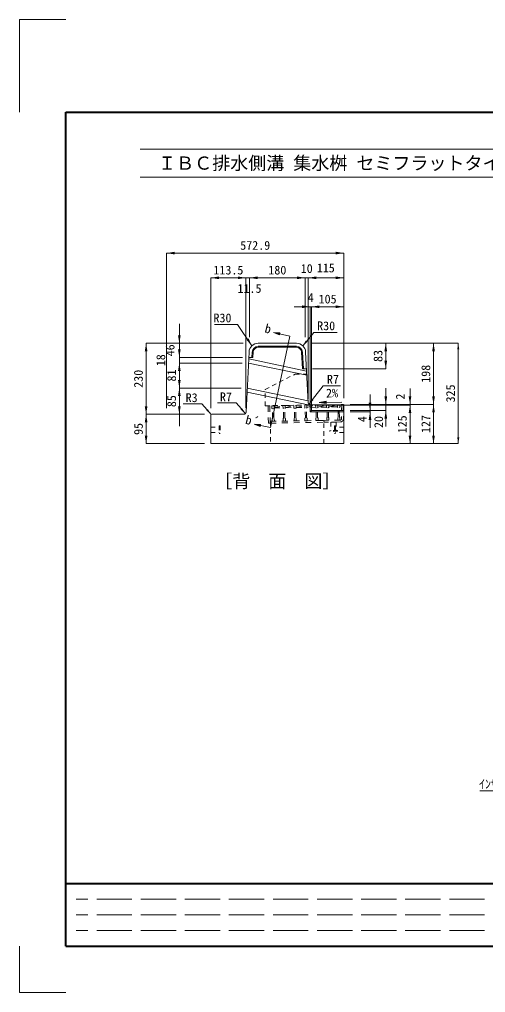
# Model space of a CAD drawing. Units: millimetres at full size. Extents: x 5964 to 125098, y -10801 to 28073.
# Drawn here: x 18348 to 19855, y -5433 to -2283 of the extents above; entities that cross this region are included whole.
import ezdxf
from ezdxf.enums import TextEntityAlignment as Align

# ---------------------------------------------------------------- set-up
doc = ezdxf.new("R2010")
doc.units = ezdxf.units.MM
doc.header["$LTSCALE"] = 19
for name, pattern in [('DASHED', [7.5, 6, -1.5]), ('DASHED_SPACED', [12, 6, -6]), ('USER1', [1.35, 0.75, -0.6]), ('USER2', [28.575, 19.05, -3.175, 3.175, -3.175]), ('USER3', [2, 1, -1])]:
    doc.linetypes.add(name, pattern=pattern)
for name, color, linetype, lineweight in [('0_2', 7, 'Continuous', 20), ('Defpoints_3', 7, 'Continuous', 13), ('インサート', 3, 'USER1', 9), ('グレーチング', 7, 'USER1', 5), ('図枠', 7, 'Continuous', 5), ('寸法引出', 7, 'Continuous', 9), ('寸法線', 7, 'Continuous', 9), ('寸法表', 7, 'Continuous', 9), ('本体', 2, 'Continuous', 9)]:
    doc.layers.add(name, color=color, linetype=linetype, lineweight=lineweight)
doc.styles.add('ＭＳ ゴシック', font='')
doc.styles.get('ＭＳ ゴシック').set_extended_font_data('MS Gothic')

# ---------------------------------------------------------------- blocks, each defined once
blk = doc.blocks.new('filled_arrow')
at = {"color": 0, "linetype": 'Continuous', "lineweight": -2}
blk.add_solid([(7.5, 1.25), (0, 0), (7.5, -1.25)], dxfattribs=at)

msp = doc.modelspace()

# ---------------------------------------------------------------- hatches: boundary and pattern name
at = {"layer": '寸法引出'}
msp.add_hatch(color=256, dxfattribs=at).paths.add_polyline_path([(19338.81, -3519.11), (19338.94, -3526.61), (19316.38, -3523.25)])
at = {"layer": '寸法線'}
for points in [[(19188.29, -3304.42), (19169.41, -3297.04), (19189.67, -3297.9)], [(19125.81, -3601.04), (19106.92, -3593.66), (19127.18, -3594.52)]]:
    msp.add_hatch(color=256, dxfattribs=at).paths.add_polyline_path(points)

# ---------------------------------------------------------------- linework, layer by layer
at = {"layer": '0_2', "linetype": 'DASHED_SPACED', "lineweight": 9}
msp.add_line((19396.47, -3602.92), (19396.47, -3619.92), dxfattribs=at)
at = {"layer": 'Defpoints_3'}
for p, q in [((18347.84, -2283.34), (18497.84, -2283.34)), ((18347.84, -2583.34), (18347.84, -2283.34)), ((18347.84, -5283.34), (18347.84, -5433.34)), ((18347.84, -5433.34), (18497.84, -5433.34))]:
    msp.add_line(p, q, dxfattribs=at)
at = {"layer": 'インサート'}
for p, q in [((19371.34, -3586.51), (19354.34, -3586.81)), ((19354.34, -3586.81), (19354.81, -3613.8)), ((19371.34, -3586.51), (19371.81, -3613.51)), ((18966.47, -3602.92), (18966.47, -3619.92)), ((18966.47, -3602.92), (18993.47, -3602.92)), ((18966.47, -3619.92), (18993.47, -3619.92)), ((18993.47, -3598.92), (18993.47, -3623.92)), ((18993.47, -3598.92), (18996.47, -3598.92)), ((18996.47, -3598.92), (18996.47, -3623.92)), ((19375.81, -3613.44), (19350.81, -3613.87)), ((19350.81, -3613.87), (19350.87, -3616.87)), ((19375.86, -3616.44), (19350.87, -3616.87)), ((19369.47, -3598.92), (19366.47, -3598.92)), ((19366.47, -3598.92), (19366.47, -3623.92)), ((19369.47, -3598.92), (19366.47, -3598.92)), ((19369.47, -3598.92), (19369.47, -3623.92)), ((19396.47, -3602.92), (19369.47, -3602.92)), ((19396.47, -3619.92), (19369.47, -3619.92)), ((19375.81, -3613.44), (19375.86, -3616.44)), ((18993.47, -3623.92), (18996.47, -3623.92)), ((19369.47, -3623.92), (19366.47, -3623.92))]:
    msp.add_line(p, q, dxfattribs=at)
at = {"layer": 'グレーチング', "linetype": 'USER3'}
for p, q in [((19157.4, -3534.2), (19151.4, -3534.31)), ((19151.4, -3534.31), (19152.37, -3590.3)), ((19157.4, -3534.2), (19158.37, -3590.19)), ((19163.9, -3534.09), (19382.87, -3530.28)), ((19163.9, -3534.09), (19164.04, -3542.09)), ((19165.56, -3543.56), (19164.04, -3542.09)), ((19166.1, -3574.56), (19165.56, -3543.56)), ((19169.56, -3543.49), (19171.04, -3541.97)), ((19170.1, -3574.49), (19169.56, -3543.49)), ((19170.9, -3533.97), (19171.04, -3541.97)), ((19171.02, -3540.97), (19199.69, -3533.47)), ((19171.02, -3540.97), (19199.81, -3540.47)), ((19199.69, -3533.47), (19199.83, -3541.47)), ((19201.36, -3542.94), (19199.83, -3541.47)), ((19201.9, -3573.93), (19201.36, -3542.94)), ((19205.36, -3542.87), (19206.83, -3541.34)), ((19205.9, -3573.87), (19205.36, -3542.87)), ((19206.69, -3533.35), (19206.83, -3541.34)), ((19206.81, -3540.34), (19234.99, -3532.85)), ((19206.81, -3540.34), (19235.11, -3539.85)), ((19234.99, -3532.85), (19235.13, -3540.85)), ((19236.65, -3542.33), (19235.13, -3540.85)), ((19237.19, -3573.32), (19236.65, -3542.33)), ((19240.65, -3542.26), (19242.13, -3540.73)), ((19241.19, -3573.25), (19240.65, -3542.26)), ((19241.99, -3532.73), (19242.13, -3540.73)), ((19242.11, -3539.73), (19270.28, -3532.24)), ((19242.11, -3539.73), (19270.4, -3539.24)), ((19269.98, -3532.25), (19270.12, -3540.24)), ((19271.65, -3541.72), (19270.12, -3540.24)), ((19272.19, -3572.71), (19271.65, -3541.72)), ((19275.65, -3541.65), (19277.12, -3540.12)), ((19276.19, -3572.64), (19275.65, -3541.65)), ((19276.98, -3532.12), (19277.12, -3540.12)), ((19277.1, -3539.12), (19305.28, -3531.63)), ((19305.4, -3538.63), (19277.1, -3539.12)), ((19305.28, -3531.63), (19305.42, -3539.63)), ((19306.94, -3541.1), (19305.42, -3539.63)), ((19307.48, -3572.1), (19306.94, -3541.1)), ((19310.94, -3541.04), (19312.42, -3539.51)), ((19311.48, -3572.03), (19310.94, -3541.04)), ((19312.28, -3531.51), (19312.42, -3539.51)), ((19312.4, -3538.51), (19340.57, -3531.02)), ((19340.69, -3538.02), (19312.4, -3538.51)), ((19340.57, -3531.02), (19340.71, -3539.02)), ((19342.24, -3540.49), (19340.71, -3539.02)), ((19342.78, -3571.49), (19342.24, -3540.49)), ((19346.24, -3540.42), (19347.71, -3538.9)), ((19346.78, -3571.42), (19346.24, -3540.42)), ((19347.57, -3530.9), (19347.71, -3538.9)), ((19347.69, -3537.9), (19375.87, -3530.41)), ((19375.99, -3537.4), (19347.69, -3537.9)), ((19375.87, -3530.41), (19376.01, -3538.4)), ((19377.53, -3539.88), (19376.01, -3538.4)), ((19378.07, -3570.87), (19377.53, -3539.88)), ((19381.53, -3539.81), (19383, -3538.28)), ((19382.07, -3570.8), (19381.53, -3539.81)), ((19382.87, -3530.28), (19383, -3538.28)), ((19388.37, -3530.19), (19394.36, -3530.08)), ((19388.37, -3530.19), (19389.16, -3576.18)), ((19394.36, -3530.08), (19395.16, -3576.08)), ((19158.37, -3590.19), (19152.37, -3590.3)), ((19158.27, -3584.19), (19332.24, -3581.17)), ((19158.37, -3590.19), (19332.35, -3587.17)), ((19166.1, -3574.56), (19164.63, -3576.08)), ((19164.63, -3576.08), (19164.77, -3584.08)), ((19164.77, -3584.08), (19171.77, -3583.96)), ((19170.1, -3574.49), (19171.63, -3575.96)), ((19171.63, -3575.96), (19171.77, -3583.96)), ((19201.9, -3573.93), (19200.42, -3575.46)), ((19200.42, -3575.46), (19200.56, -3583.46)), ((19200.56, -3583.46), (19207.56, -3583.34)), ((19205.9, -3573.87), (19207.42, -3575.34)), ((19207.42, -3575.34), (19207.56, -3583.34)), ((19237.19, -3573.32), (19235.72, -3574.85)), ((19235.72, -3574.85), (19235.86, -3582.85)), ((19235.86, -3582.85), (19242.86, -3582.72)), ((19241.19, -3573.25), (19242.72, -3574.73)), ((19242.72, -3574.73), (19242.86, -3582.72)), ((19272.19, -3572.71), (19270.71, -3574.24)), ((19270.71, -3574.24), (19270.85, -3582.24)), ((19277.85, -3582.12), (19270.85, -3582.24)), ((19276.19, -3572.64), (19277.71, -3574.12)), ((19277.71, -3574.12), (19277.85, -3582.12)), ((19307.48, -3572.1), (19306.01, -3573.63)), ((19306.01, -3573.63), (19306.15, -3581.62)), ((19313.15, -3581.5), (19306.15, -3581.62)), ((19311.48, -3572.03), (19313.01, -3573.5)), ((19313.01, -3573.5), (19313.15, -3581.5)), ((19385.23, -3580.25), (19332.24, -3581.17)), ((19332.24, -3581.17), (19332.35, -3587.17)), ((19385.34, -3586.25), (19332.35, -3587.17)), ((19342.78, -3571.49), (19341.3, -3573.01)), ((19341.3, -3573.01), (19341.44, -3581.01)), ((19348.44, -3580.89), (19341.44, -3581.01)), ((19346.78, -3571.42), (19348.3, -3572.89)), ((19348.3, -3572.89), (19348.44, -3580.89)), ((19378.07, -3570.87), (19376.6, -3572.4)), ((19376.6, -3572.4), (19376.74, -3580.4)), ((19383.73, -3580.28), (19376.74, -3580.4)), ((19382.07, -3570.8), (19383.6, -3572.28)), ((19383.6, -3572.28), (19383.73, -3580.28))]:
    msp.add_line(p, q, dxfattribs=at)
for radius, start, end in [(4, 270.99562, 0.99536), (10, 270.99553, 0.99532)]:
    msp.add_arc((19385.16, -3576.25), radius, start, end, dxfattribs=at)
at = {"layer": '図枠', "lineweight": 40}
for p, q in [((18497.84, -5283.34), (18497.84, -2583.34)), ((18497.84, -2583.34), (22652.84, -2583.34)), ((18497.84, -5080.84), (22652.84, -5080.84)), ((18497.84, -5283.34), (22652.84, -5283.34))]:
    msp.add_line(p, q, dxfattribs=at)
at = {"layer": '図枠', "lineweight": 13}
for p, q in [((18737.84, -2703.34), (22412.84, -2703.34)), ((18737.84, -2793.34), (22412.84, -2793.34))]:
    msp.add_line(p, q, dxfattribs=at)
at = {"layer": '図枠', "linetype": 'DASHED', "lineweight": 9}
for p, q in [((19851.59, -5131.47), (18531.59, -5131.47)), ((19851.59, -5182.09), (18531.59, -5182.09)), ((19851.59, -5232.72), (18531.59, -5232.72))]:
    msp.add_line(p, q, dxfattribs=at)
at = {"layer": '寸法引出'}
msp.add_line((19316.38, -3523.25), (19390.39, -3521.97), dxfattribs=at)
at = {"layer": '寸法引出', "lineweight": 13}
msp.add_lwpolyline([(19338.81, -3519.11), (19338.94, -3526.61), (19316.38, -3523.25)], close=True, dxfattribs=at)
at = {"layer": '寸法線'}
for p, q in [((18823.54, -3039.66), (19396.47, -3039.66)), ((18823.54, -3541.42), (18823.54, -3039.66)), ((19396.47, -3509.42), (19396.47, -3039.66)), ((18966.47, -3119.66), (19079.97, -3119.66)), ((18966.47, -3541.42), (18966.47, -3119.66)), ((19027.97, -3119.66), (19143.47, -3119.66)), ((19079.97, -3541.42), (19079.97, -3119.66)), ((19079.97, -3541.42), (19079.97, -3119.66)), ((19091.47, -3119.66), (19271.47, -3119.66)), ((19091.47, -3311.42), (19091.47, -3119.66)), ((19091.47, -3311.42), (19091.47, -3119.66)), ((19219.47, -3119.66), (19333.47, -3119.66)), ((19271.47, -3311.42), (19271.47, -3119.66)), ((19271.47, -3311.42), (19271.47, -3119.66)), ((19281.47, -3511.42), (19281.47, -3119.66)), ((19281.47, -3119.66), (19396.47, -3119.66)), ((19281.47, -3511.42), (19281.47, -3119.66)), ((19396.47, -3509.42), (19396.47, -3119.66)), ((19235.47, -3213.36), (19343.47, -3213.36)), ((19287.47, -3533.42), (19287.47, -3213.36)), ((19291.47, -3213.36), (19396.47, -3213.36)), ((19291.47, -3529.42), (19291.47, -3213.36)), ((19291.47, -3529.42), (19291.47, -3213.36)), ((19396.47, -3509.42), (19396.47, -3213.36)), ((18864.65, -3377.37), (18864.65, -3279.42)), ((19221.97, -3308.11), (19169.41, -3297.04)), ((18757.24, -3561.42), (18757.24, -3331.42)), ((19071.47, -3331.42), (18757.24, -3331.42)), ((18864.65, -3325.37), (18864.65, -3447.52)), ((19071.47, -3331.42), (18864.65, -3331.42)), ((19291.47, -3331.42), (19686.42, -3331.42)), ((19291.47, -3331.42), (19531.97, -3331.42)), ((19531.97, -3414), (19531.97, -3331.42)), ((19686.42, -3331.42), (19686.42, -3529.42)), ((19069.17, -3377.37), (18864.65, -3377.37)), ((19069.17, -3377.37), (18864.65, -3377.37)), ((18864.65, -3476.42), (18864.65, -3395.52)), ((19068.27, -3395.52), (18864.65, -3395.52)), ((19068.27, -3395.52), (18864.65, -3395.52)), ((19295.6, -3414), (19531.97, -3414)), ((18864.65, -3561.42), (18864.65, -3476.42)), ((19064.22, -3476.42), (18864.65, -3476.42)), ((19064.22, -3476.42), (18864.65, -3476.42)), ((19532.14, -3477.42), (19532.14, -3601.42)), ((19610.4, -3477.44), (19610.4, -3583.42)), ((19481.08, -3497.42), (19481.08, -3605.42)), ((19301.47, -3531.42), (19610.4, -3531.42)), ((19416.47, -3529.42), (19686.42, -3529.42)), ((19416.47, -3529.42), (19532.14, -3529.42)), ((19416.47, -3549.42), (19481.08, -3549.42)), ((19416.47, -3549.42), (19532.14, -3549.42)), ((19416.47, -3553.42), (19481.08, -3553.42)), ((19539.08, -3529.44), (19610.4, -3529.44)), ((19539.08, -3529.44), (19686.42, -3529.44)), ((19539.11, -3531.3), (19610.4, -3531.3)), ((19610.4, -3531.3), (19610.4, -3656.42)), ((19686.42, -3529.44), (19686.42, -3656.42)), ((18757.24, -3561.42), (18757.24, -3656.42)), ((18946.47, -3561.42), (18757.24, -3561.42)), ((18946.47, -3561.42), (18757.24, -3561.42)), ((18946.47, -3561.42), (18864.65, -3561.42)), ((19159.49, -3604.73), (19107.04, -3593.68)), ((18946.47, -3656.42), (18757.24, -3656.42)), ((19540.16, -3656.42), (19610.4, -3656.42)), ((19540.16, -3656.42), (19686.42, -3656.42))]:
    msp.add_line(p, q, dxfattribs=at)
at = {"layer": '寸法線', "lineweight": 13}
msp.add_line((18864.65, -3268.64), (18864.65, -3600.01), dxfattribs=at)
at = {"layer": '寸法線', "linetype": 'USER2'}
msp.add_line((19159.49, -3604.73), (19221.97, -3308.11), dxfattribs=at)
at = {"layer": '寸法線'}
for points in [[(19099.33, -3339.68), (19053.16, -3271.23), (18978.03, -3271.23)], [(19263.61, -3339.68), (19276.44, -3324.34), (19299.29, -3296.98), (19374.82, -3296.98)], [(19283.34, -3529.42), (19295.61, -3513.62), (19330.11, -3469.2), (19385.53, -3469.2)], [(18967.35, -3562.29), (18954.42, -3547.03), (18937.61, -3527.19), (18877.03, -3527.19)], [(19078.14, -3559.49), (19065.21, -3544.23), (19048.4, -3524.39), (18987.82, -3524.39)], [(20222.83, -4624.42), (20066.89, -4780.37), (19835.97, -4780.37)]]:
    msp.add_lwpolyline(points, dxfattribs=at)
at = {"layer": '寸法線', "lineweight": 13}
for points in [[(19188.29, -3304.42), (19169.41, -3297.04), (19189.67, -3297.9)], [(19125.81, -3601.04), (19106.92, -3593.66), (19127.18, -3594.52)]]:
    msp.add_lwpolyline(points, close=True, dxfattribs=at)
at = {"layer": '寸法表'}
for p, q in [((19311.47, -3331.42), (19766.42, -3331.42)), ((19766.42, -3656.42), (19766.42, -3331.42)), ((19416.47, -3656.42), (19766.42, -3656.42))]:
    msp.add_line(p, q, dxfattribs=at)
at = {"layer": '本体', "lineweight": 20}
for p, q in [((19120.01, -3331.42), (19242.93, -3331.42)), ((19080.3, -3554.77), (19090.05, -3359.92)), ((19281.13, -3524.65), (19272.9, -3359.92)), ((19288.25, -3531.3), (19396.47, -3529.42)), ((19396.47, -3656.42), (19396.47, -3529.42)), ((18966.47, -3564.42), (18966.47, -3656.42)), ((19073.31, -3561.42), (18969.47, -3561.42)), ((19396.47, -3656.42), (18966.47, -3656.42))]:
    msp.add_line(p, q, dxfattribs=at)
at = {"layer": '本体', "color": 4, "lineweight": 5}
for p, q in [((19100.03, -3360.42), (19099.19, -3377.37)), ((19103.03, -3360.57), (19102.19, -3377.37)), ((19120.01, -3341.42), (19242.93, -3341.42)), ((19120.01, -3344.42), (19242.93, -3344.42)), ((19262.6, -3414.39), (19259.91, -3360.57)), ((19265.59, -3414), (19262.91, -3360.42)), ((19089.17, -3377.37), (19102.19, -3377.37)), ((19275.6, -3414), (19262.58, -3414)), ((19287.47, -3553.42), (19287.47, -3531.44)), ((19287.47, -3553.42), (19291.47, -3549.42)), ((19287.47, -3553.42), (19396.47, -3553.42)), ((19291.47, -3549.42), (19291.47, -3531.25)), ((19291.47, -3549.42), (19396.47, -3549.42))]:
    msp.add_line(p, q, dxfattribs=at)
at = {"layer": '本体'}
for p, q in [((19276.66, -3435.2), (19088.27, -3395.52)), ((19275.99, -3421.77), (19088.92, -3382.37)), ((19281.46, -3531.25), (19083.57, -3489.57)), ((19280.79, -3517.83), (19084.22, -3476.42))]:
    msp.add_line(p, q, dxfattribs=at)
at = {"layer": '本体', "linetype": 'USER1'}
for p, q in [((19142.28, -3481.42), (19239.17, -3431.42)), ((19239.17, -3431.42), (19276.47, -3431.42)), ((19142.28, -3533.84), (19142.28, -3481.42)), ((19142.28, -3533.84), (19288.25, -3531.3)), ((19159.4, -3584.17), (19159.4, -3656.42)), ((19331.47, -3656.42), (19331.47, -3581.19))]:
    msp.add_line(p, q, dxfattribs=at)
at = {"layer": '本体', "lineweight": 20}
for centre, radius, start, end in [((19120.01, -3361.42), 30, 90, 177.13784), ((19242.93, -3361.42), 30, 2.86268, 90), ((19288.13, -3524.3), 7, 182.86268, 270.99344), ((19073.31, -3554.42), 7, 270, 357.13784), ((18969.47, -3564.42), 3, 90, 180)]:
    msp.add_arc(centre, radius, start, end, dxfattribs=at)
at = {"layer": '本体', "color": 4, "lineweight": 5}
for centre, radius, start, end in [((19120.01, -3361.42), 20, 90, 177.13758), ((19120.01, -3361.42), 17, 90, 177.13758), ((19242.93, -3361.42), 20, 2.8624, 90), ((19242.93, -3361.42), 17, 2.8624, 90)]:
    msp.add_arc(centre, radius, start, end, dxfattribs=at)

# ---------------------------------------------------------------- block references
at = {"layer": '寸法線', "xscale": 3.47, "yscale": 3.47}
for p in [(18823.54, -3039.66), (18966.47, -3119.66), (19091.47, -3119.66), (19091.47, -3119.66), (19281.47, -3119.66), (19281.47, -3119.66), (19291.47, -3213.36), (19291.47, -3213.36)]:
    msp.add_blockref('filled_arrow', p, dxfattribs=at)
at = {"layer": '寸法線'}
for p, xscale, yscale, rotation in [((19396.47, -3039.66), 3.47, 3.47, 180), ((19079.97, -3119.66), 3.47, 3.47, 180), ((19079.97, -3119.66), 3.47, 3.47, 180), ((19271.47, -3119.66), 3.47, 3.47, 180), ((19271.47, -3119.66), 3.47, 3.47, 180), ((19396.47, -3119.66), 3.47, 3.47, 180), ((19287.47, -3213.36), 3.47, 3.47, 180), ((19396.47, -3213.36), 3.47, 3.47, 180), ((18864.65, -3331.42), 3.47, 3.47, 90), ((18757.24, -3331.42), 3.47, 3.47, 270), ((19099.33, -3339.68), 3.47, 3.47, 124), ((19263.61, -3339.68), 2.67, 2.67, 50.1), ((19531.97, -3331.42), 3.47, 3.47, 270), ((19686.42, -3331.42), 3.47, 3.47, 270), ((18864.65, -3377.37), 3.47, 3.47, 90), ((18864.65, -3377.37), 3.47, 3.47, 90), ((18864.65, -3395.52), 3.47, 3.47, 270), ((18864.65, -3395.52), 3.47, 3.47, 270), ((19531.97, -3414), 3.47, 3.47, 90), ((18864.65, -3476.42), 3.47, 3.47, 90), ((18864.65, -3476.42), 3.47, 3.47, 270), ((19283.34, -3529.42), 2.67, 2.67, 52.2), ((19481.08, -3549.42), 3.47, 3.47, 90), ((19532.14, -3529.42), 3.47, 3.47, 90), ((19610.4, -3529.44), 3.47, 3.47, 90), ((19686.42, -3529.42), 3.47, 3.47, 90), ((18757.24, -3561.42), 3.47, 3.47, 90), ((18864.65, -3561.42), 3.47, 3.47, 90), ((18967.35, -3562.29), 2.67, 2.67, 130.3), ((19078.14, -3559.49), 2.67, 2.67, 130.3), ((19481.08, -3553.42), 3.47, 3.47, 270), ((19532.14, -3549.42), 3.47, 3.47, 270), ((19610.4, -3531.3), 3.47, 3.47, 270), ((19610.4, -3531.42), 3.47, 3.47, 270), ((19686.42, -3529.44), 3.47, 3.47, 270), ((18757.24, -3561.42), 3.47, 3.47, 270), ((18757.24, -3656.42), 3.47, 3.47, 90), ((19610.4, -3656.42), 3.47, 3.47, 90), ((19686.42, -3656.42), 3.47, 3.47, 90)]:
    msp.add_blockref('filled_arrow', p, dxfattribs=dict(at, xscale=xscale, yscale=yscale, rotation=rotation))
at = {"layer": '寸法表', "xscale": 2.67, "yscale": 2.67}
for p, rotation in [((19766.42, -3331.42), 270), ((19766.42, -3656.42), 90)]:
    msp.add_blockref('filled_arrow', p, dxfattribs=dict(at, rotation=rotation))

# ---------------------------------------------------------------- texts
at = {"layer": '0_2', "style": 'ＭＳ ゴシック'}
for s, rotation, p in [('b', 346.002, (19136.63, -3304.15)), ('b´', 346, (19074.14, -3599.88))]:
    msp.add_text(s, height=28.48, rotation=rotation, dxfattribs=at).set_placement(p, align=Align.BOTTOM_LEFT)
for s, height, p in [('R30', 28.48, (19339.32, -3275.05)), ('R7', 28.48, (19361.11, -3448.21)), ('R3', 28.48, (18904.44, -3507.74)), ('R7', 28.48, (19015.23, -3504.93)), ('［背  面\u3000図］', 42.72, (19181.47, -3777.87))]:
    msp.add_text(s, height=height, dxfattribs=at).set_placement(p, align=Align.MIDDLE_CENTER)
msp.add_text('2%', height=28.48, rotation=1, dxfattribs=at).set_placement((19358.29, -3492.66), align=Align.MIDDLE_CENTER)
at = {"layer": '図枠', "style": 'ＭＳ ゴシック'}
msp.add_text('\u3000ＩＢＣ排水側溝 集水桝 セミフラットタイプＢ(Ⅰ型･Ⅱ型兼用)上部桝\u3000３００型', height=42.72, dxfattribs=at).set_placement((18737.84, -2748.34), align=Align.MIDDLE_LEFT)
at = {"layer": '寸法線', "style": 'ＭＳ ゴシック'}
for s, p in [('572.9', (19110.01, -3014.66)), ('113.5', (19023.22, -3094.66)), ('180', (19181.47, -3094.66)), ('10', (19276.47, -3089.66)), ('115', (19338.07, -3087.75)), ('11.5', (19091.47, -3154.11)), ('4', (19289.47, -3183.36)), ('105', (19343.97, -3188.36))]:
    msp.add_text(s, height=28.48, dxfattribs=at).set_placement(p, align=Align.MIDDLE_CENTER)
for s, p in [('R30', (19033.16, -3235.23)), ('ｲﾝｻｰﾄM12-30', (20046.89, -4744.37))]:
    msp.add_text(s, height=28.48, dxfattribs=at).set_placement(p, align=Align.TOP_RIGHT)
for s, p in [('46', (18834.65, -3354.39)), ('18', (18804.65, -3386.44)), ('83', (19506.97, -3372.71)), ('230', (18732.24, -3446.42)), ('81', (18839.65, -3435.97)), ('198', (19661.42, -3430.42)), ('2', (19579.08, -3504.15)), ('85', (18839.65, -3518.92)), ('4', (19456.06, -3577.13)), ('20', (19509.03, -3586.48)), ('125', (19585.4, -3593.86)), ('127', (19661.42, -3592.93)), ('95', (18732.24, -3608.92))]:
    msp.add_text(s, height=28.48, rotation=90, dxfattribs=at).set_placement(p, align=Align.MIDDLE_CENTER)
at = {"layer": '寸法表', "style": 'ＭＳ ゴシック'}
msp.add_text('325', height=28.48, rotation=90, dxfattribs=at).set_placement((19741.42, -3493.92), align=Align.MIDDLE_CENTER)

doc.saveas('drawing.dxf')
